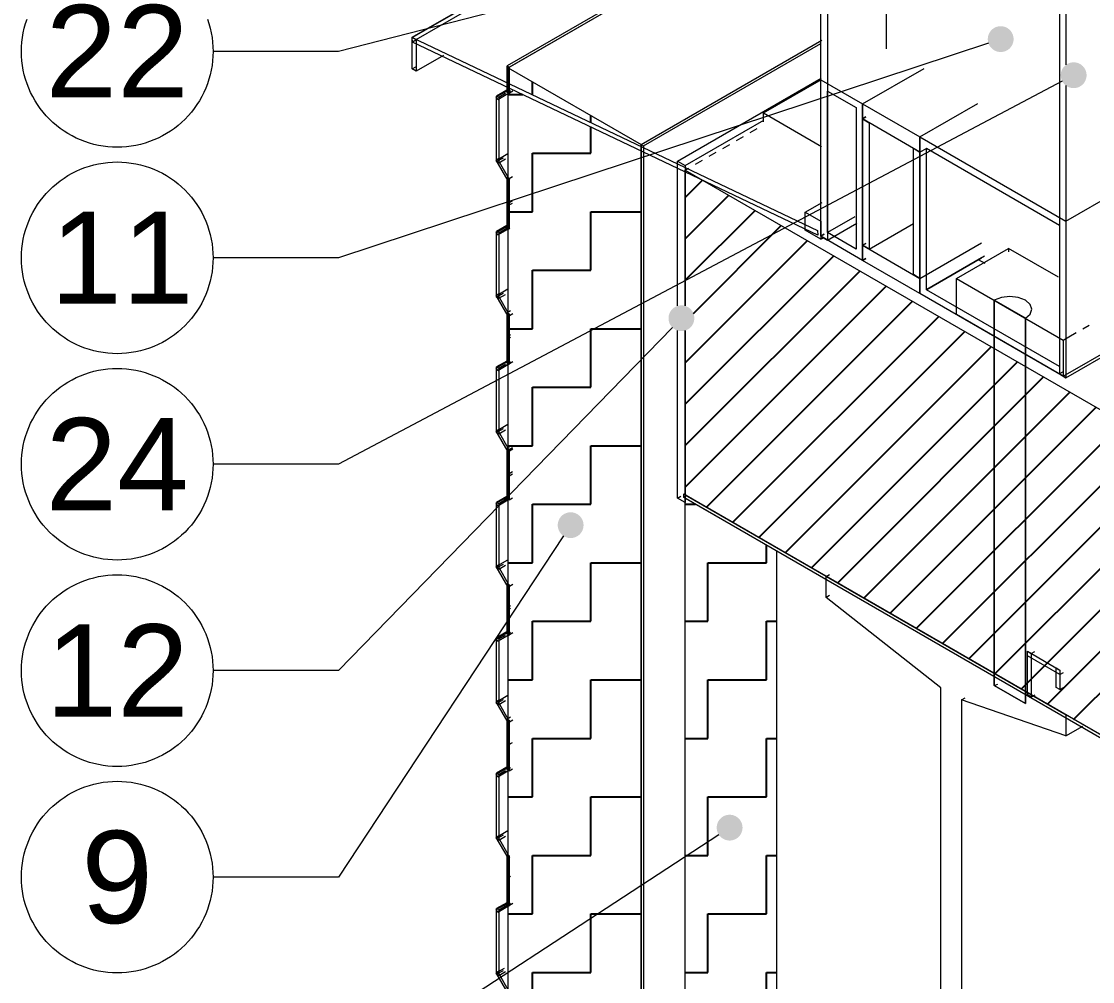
# Model space of a CAD drawing. Header units: millimetres. Extents: x 0 to 5940, y 0 to 8400.
# Drawn here: x 1152 to 1733, y 4027 to 4548 of the extents above; entities that cross this region are included whole.
import ezdxf

# ---------------------------------------------------------------- set-up
doc = ezdxf.new("R2010")
doc.units = ezdxf.units.MM
doc.header["$LTSCALE"] = 20
for name, color, linetype in [('2-DETALLES-ARISTAS', 7, 'Continuous'), ('2-DETALLES-RAYADOS', 8, 'Continuous'), ('3-TEXTOS', 7, 'Continuous')]:
    doc.layers.add(name, color=color, linetype=linetype)
doc.styles.add('ARIAL', font='arial.ttf')

msp = doc.modelspace()

# ---------------------------------------------------------------- hatches: boundary and pattern name
at = {"layer": '2-DETALLES-RAYADOS'}
h = msp.add_hatch(dxfattribs=at)
h.set_pattern_fill('ZIGZAG', scale=5)
h.paths.add_polyline_path([(1487.72, 4481.48), (1487.72, 4481.48), (1487.72, 4481.48), (1487.72, 4481.48), (1416.16, 4522.8), (1416.16, 4514.54), (1487.72, 4480.47), (1487.72, 4481.48)])
h = msp.add_hatch(dxfattribs=at)
h.set_pattern_fill('ZIGZAG', scale=5)
h.paths.add_polyline_path([(1415.83, 4435.79), (1415.59, 4435.65), (1415.59, 4390.14), (1415.83, 4389.74), (1416.16, 4389.55), (1416.16, 4389.16), (1416.39, 4388.76), (1416.39, 4388.76), (1416.16, 4388.62), (1416.16, 4376.48), (1416.16, 4375.18), (1416.16, 4375.18), (1416.16, 4375.18), (1416.16, 4363.03), (1416.39, 4362.63), (1416.16, 4362.49), (1416.16, 4362.11), (1416.16, 4362.11), (1416.16, 4362.11), (1416.16, 4362.11), (1415.83, 4362.3), (1415.59, 4362.17), (1415.59, 4316.66), (1415.83, 4316.25), (1416.16, 4316.06), (1416.16, 4315.68), (1416.39, 4315.27), (1416.16, 4315.14), (1416.16, 4303), (1416.16, 4301.69), (1416.16, 4301.69), (1416.16, 4301.69), (1416.16, 4288.63), (1416.16, 4288.63), (1416.16, 4288.63), (1416.16, 4288.63), (1415.59, 4288.95), (1415.59, 3977.7), (1415.59, 3977.7), (1415.59, 3977.7), (1415.59, 3977.7), (1487.72, 3936.06), (1487.72, 4478.01), (1416.16, 4512.08), (1416.16, 4510), (1416.39, 4509.6), (1416.16, 4509.46), (1416.16, 4509.08), (1416.16, 4509.08), (1416.16, 4509.08), (1416.16, 4509.08), (1415.83, 4509.27), (1415.59, 4509.14), (1415.59, 4463.63), (1415.83, 4463.22), (1416.16, 4463.03), (1416.16, 4462.65), (1416.39, 4462.24), (1416.39, 4462.24), (1416.16, 4462.11), (1416.16, 4449.97), (1416.16, 4448.66), (1416.16, 4448.66), (1416.16, 4448.66), (1416.16, 4436.52), (1416.39, 4436.11), (1416.16, 4435.98), (1416.16, 4435.6), (1416.16, 4435.6), (1416.16, 4435.6), (1416.16, 4435.6)])
h.paths.add_polyline_path([(1456.5, 4274.25), (1456.4, 4273.57), (1456.23, 4272.91), (1456, 4272.26), (1455.71, 4271.64), (1455.35, 4271.05), (1454.95, 4270.5), (1454.48, 4269.99), (1453.97, 4269.52), (1453.42, 4269.12), (1452.84, 4268.77), (1452.21, 4268.47), (1451.56, 4268.24), (1450.9, 4268.07), (1450.22, 4267.97), (1449.53, 4267.94), (1448.84, 4267.97), (1448.17, 4268.07), (1447.5, 4268.24), (1446.85, 4268.47), (1446.23, 4268.77), (1445.64, 4269.12), (1445.09, 4269.52), (1444.58, 4269.99), (1444.12, 4270.5), (1443.71, 4271.05), (1443.36, 4271.64), (1443.07, 4272.26), (1442.83, 4272.91), (1442.67, 4273.57), (1442.57, 4274.25), (1442.53, 4274.94), (1442.57, 4275.63), (1442.67, 4276.3), (1442.83, 4276.97), (1443.07, 4277.62), (1443.36, 4278.24), (1443.71, 4278.83), (1444.12, 4279.38), (1444.58, 4279.89), (1445.09, 4280.35), (1445.64, 4280.76), (1446.23, 4281.11), (1446.85, 4281.41), (1447.5, 4281.64), (1448.17, 4281.8), (1448.84, 4281.9), (1449.53, 4281.94), (1450.22, 4281.9), (1450.9, 4281.8), (1451.56, 4281.64), (1452.21, 4281.41), (1452.84, 4281.11), (1453.42, 4280.76), (1453.97, 4280.35), (1454.48, 4279.89), (1454.95, 4279.38), (1455.35, 4278.83), (1455.71, 4278.24), (1456, 4277.62), (1456.23, 4276.97), (1456.4, 4276.3), (1456.5, 4275.63), (1456.53, 4274.94)])
h = msp.add_hatch(dxfattribs=at)
h.set_pattern_fill('ANSI31', scale=5)
h.paths.add_polyline_path([(2079.13, 4055.65), (2079.33, 4055.16), (2079.71, 4054.95), (2079.71, 4054.95), (2079.71, 4054.25), (2128.83, 3935.14), (2241.49, 3870.09), (2241.49, 3870.09), (2241.49, 4046.29), (2241.49, 4046.29), (1511.76, 4467.6), (1511.76, 4393.87), (1512.32, 4393.67), (1512.94, 4393.38), (1513.53, 4393.03), (1514.08, 4392.62), (1514.59, 4392.16), (1515.05, 4391.64), (1515.46, 4391.1), (1515.81, 4390.51), (1516.1, 4389.88), (1516.34, 4389.23), (1516.5, 4388.57), (1516.6, 4387.9), (1516.64, 4387.21), (1516.6, 4386.52), (1516.5, 4385.84), (1516.34, 4385.18), (1516.1, 4384.53), (1515.81, 4383.9), (1515.46, 4383.32), (1515.05, 4382.77), (1514.59, 4382.26), (1514.08, 4381.79), (1513.53, 4381.38), (1512.94, 4381.03), (1512.32, 4380.74), (1511.76, 4380.54), (1511.76, 4291.24), (1511.46, 4291.34), (1511.7, 4291.26), (1511.76, 4291.24), (1842.69, 4100.18), (1891.33, 4161.97), (1891.33, 4163.7), (2078.62, 4055.58)])
h.paths.add_polyline_path([(2036.1, 4144.9), (2036.1, 4144.9), (2037.14, 4141.41), (2036.1, 4139.12), (2033.6, 4139.37), (2033.6, 4139.37), (2033.6, 4139.37), (2031.1, 4142.01), (2031.1, 4142.01), (2030.07, 4145.49), (2031.1, 4147.78), (2033.6, 4147.54), (2033.6, 4147.54), (2033.6, 4147.54)])
h.paths.add_polyline_path([(2191.89, 4012.97), (2191.79, 4012.3), (2191.62, 4011.63), (2191.39, 4010.98), (2191.09, 4010.36), (2190.74, 4009.77), (2190.33, 4009.22), (2189.87, 4008.71), (2189.36, 4008.25), (2188.81, 4007.84), (2188.22, 4007.49), (2187.6, 4007.19), (2186.95, 4006.96), (2186.29, 4006.79), (2185.61, 4006.69), (2184.92, 4006.66), (2184.23, 4006.69), (2183.55, 4006.79), (2182.89, 4006.96), (2182.24, 4007.19), (2181.62, 4007.49), (2181.03, 4007.84), (2180.48, 4008.25), (2179.97, 4008.71), (2179.51, 4009.22), (2179.1, 4009.77), (2178.75, 4010.36), (2178.45, 4010.98), (2178.22, 4011.63), (2178.05, 4012.3), (2177.95, 4012.97), (2177.92, 4013.66), (2177.95, 4014.35), (2178.05, 4015.03), (2178.22, 4015.69), (2178.45, 4016.34), (2178.75, 4016.96), (2179.1, 4017.55), (2179.51, 4018.1), (2179.97, 4018.61), (2180.48, 4019.07), (2181.03, 4019.48), (2181.62, 4019.83), (2182.24, 4020.13), (2182.89, 4020.36), (2183.55, 4020.53), (2184.23, 4020.63), (2184.92, 4020.66), (2185.61, 4020.63), (2186.29, 4020.53), (2186.95, 4020.36), (2187.6, 4020.13), (2188.22, 4019.83), (2188.81, 4019.48), (2189.36, 4019.08), (2189.87, 4018.61), (2190.33, 4018.1), (2190.74, 4017.55), (2191.09, 4016.96), (2191.39, 4016.34), (2191.62, 4015.69), (2191.79, 4015.03), (2191.89, 4014.35), (2191.92, 4013.66)])
h = msp.add_hatch(dxfattribs=at)
h.set_pattern_fill('ZIGZAG', scale=5)
h.paths.add_polyline_path([(1511.76, 4289.44), (1511.76, 4287.16), (1511.76, 3923.82), (1561.26, 3895.24), (1561.26, 4260.87)])
h.paths.add_polyline_path([(1542.77, 4110.13), (1542.67, 4109.46), (1542.5, 4108.79), (1542.27, 4108.14), (1541.97, 4107.52), (1541.62, 4106.93), (1541.21, 4106.39), (1540.75, 4105.87), (1540.24, 4105.41), (1539.69, 4105), (1539.1, 4104.65), (1538.48, 4104.36), (1537.83, 4104.12), (1537.17, 4103.96), (1536.49, 4103.86), (1535.8, 4103.82), (1535.11, 4103.86), (1534.43, 4103.96), (1533.77, 4104.12), (1533.12, 4104.36), (1532.5, 4104.65), (1531.91, 4105), (1531.36, 4105.41), (1530.85, 4105.87), (1530.39, 4106.39), (1529.98, 4106.93), (1529.63, 4107.52), (1529.33, 4108.14), (1529.1, 4108.79), (1528.93, 4109.46), (1528.83, 4110.13), (1528.8, 4110.82), (1528.83, 4111.51), (1528.93, 4112.19), (1529.1, 4112.85), (1529.33, 4113.5), (1529.63, 4114.13), (1529.98, 4114.71), (1530.39, 4115.26), (1530.85, 4115.77), (1531.36, 4116.24), (1531.91, 4116.64), (1532.5, 4117), (1533.12, 4117.29), (1533.77, 4117.52), (1534.43, 4117.69), (1535.11, 4117.79), (1535.8, 4117.82), (1536.49, 4117.79), (1537.17, 4117.69), (1537.83, 4117.52), (1538.48, 4117.29), (1539.1, 4117), (1539.69, 4116.65), (1540.24, 4116.24), (1540.75, 4115.77), (1541.21, 4115.26), (1541.62, 4114.71), (1541.97, 4114.13), (1542.27, 4113.5), (1542.5, 4112.85), (1542.67, 4112.19), (1542.77, 4111.51), (1542.8, 4110.82)])
at = {"layer": '3-TEXTOS'}
h = msp.add_hatch(color=7, dxfattribs=at)
h.dxf.hatch_style = 1
h.paths.add_polyline_path([(1689.88, 4538.66), (1689.84, 4537.98), (1689.74, 4537.3), (1689.58, 4536.64), (1689.34, 4535.99), (1689.05, 4535.36), (1688.7, 4534.78), (1688.29, 4534.23), (1687.83, 4533.71), (1687.32, 4533.25), (1686.77, 4532.84), (1686.18, 4532.49), (1685.56, 4532.2), (1684.91, 4531.96), (1684.24, 4531.8), (1683.57, 4531.7), (1682.88, 4531.66), (1682.19, 4531.7), (1681.51, 4531.8), (1680.85, 4531.96), (1680.2, 4532.2), (1679.57, 4532.49), (1678.99, 4532.84), (1678.44, 4533.25), (1677.93, 4533.71), (1677.46, 4534.23), (1677.06, 4534.78), (1676.7, 4535.36), (1676.41, 4535.99), (1676.18, 4536.64), (1676.01, 4537.3), (1675.91, 4537.98), (1675.88, 4538.66), (1675.91, 4539.35), (1676.01, 4540.03), (1676.18, 4540.69), (1676.41, 4541.34), (1676.7, 4541.97), (1677.06, 4542.55), (1677.46, 4543.1), (1677.93, 4543.61), (1678.44, 4544.08), (1678.99, 4544.49), (1679.57, 4544.84), (1680.2, 4545.13), (1680.85, 4545.37), (1681.51, 4545.53), (1682.19, 4545.63), (1682.88, 4545.66), (1683.57, 4545.63), (1684.24, 4545.53), (1684.91, 4545.37), (1685.56, 4545.13), (1686.18, 4544.84), (1686.77, 4544.49), (1687.32, 4544.08), (1687.83, 4543.61), (1688.29, 4543.1), (1688.7, 4542.55), (1689.05, 4541.97), (1689.34, 4541.34), (1689.58, 4540.69), (1689.74, 4540.03), (1689.84, 4539.35)])
h = msp.add_hatch(color=7, dxfattribs=at)
h.dxf.hatch_style = 1
h.paths.add_polyline_path([(1729.47, 4519.07), (1729.44, 4518.38), (1729.34, 4517.7), (1729.17, 4517.04), (1728.94, 4516.39), (1728.65, 4515.77), (1728.3, 4515.18), (1727.89, 4514.63), (1727.42, 4514.12), (1726.91, 4513.66), (1726.36, 4513.25), (1725.78, 4512.9), (1725.15, 4512.6), (1724.5, 4512.37), (1723.84, 4512.2), (1723.16, 4512.1), (1722.47, 4512.07), (1721.79, 4512.1), (1721.11, 4512.2), (1720.45, 4512.37), (1719.8, 4512.6), (1719.17, 4512.9), (1718.58, 4513.25), (1718.04, 4513.66), (1717.53, 4514.12), (1717.06, 4514.63), (1716.65, 4515.18), (1716.3, 4515.77), (1716.01, 4516.39), (1715.77, 4517.04), (1715.61, 4517.7), (1715.51, 4518.38), (1715.47, 4519.07), (1715.51, 4519.76), (1715.61, 4520.44), (1715.77, 4521.1), (1716.01, 4521.75), (1716.3, 4522.37), (1716.65, 4522.96), (1717.06, 4523.51), (1717.53, 4524.02), (1718.04, 4524.48), (1718.58, 4524.89), (1719.17, 4525.24), (1719.8, 4525.54), (1720.45, 4525.77), (1721.11, 4525.94), (1721.79, 4526.04), (1722.47, 4526.07), (1723.16, 4526.04), (1723.84, 4525.94), (1724.5, 4525.77), (1725.15, 4525.54), (1725.78, 4525.24), (1726.36, 4524.89), (1726.91, 4524.48), (1727.42, 4524.02), (1727.89, 4523.51), (1728.3, 4522.96), (1728.65, 4522.37), (1728.94, 4521.75), (1729.17, 4521.1), (1729.34, 4520.44), (1729.44, 4519.76)])
h = msp.add_hatch(color=7, dxfattribs=at)
h.dxf.hatch_style = 1
h.paths.add_polyline_path([(1516.64, 4387.21), (1516.6, 4386.52), (1516.5, 4385.84), (1516.34, 4385.18), (1516.1, 4384.53), (1515.81, 4383.9), (1515.46, 4383.32), (1515.05, 4382.77), (1514.59, 4382.26), (1514.08, 4381.79), (1513.53, 4381.38), (1512.94, 4381.03), (1512.32, 4380.74), (1511.67, 4380.51), (1511, 4380.34), (1510.33, 4380.24), (1509.64, 4380.21), (1508.95, 4380.24), (1508.27, 4380.34), (1507.61, 4380.51), (1506.96, 4380.74), (1506.33, 4381.03), (1505.75, 4381.38), (1505.2, 4381.79), (1504.69, 4382.26), (1504.22, 4382.77), (1503.82, 4383.32), (1503.46, 4383.9), (1503.17, 4384.53), (1502.94, 4385.18), (1502.77, 4385.84), (1502.67, 4386.52), (1502.64, 4387.21), (1502.67, 4387.9), (1502.77, 4388.57), (1502.94, 4389.24), (1503.17, 4389.89), (1503.46, 4390.51), (1503.82, 4391.1), (1504.22, 4391.64), (1504.69, 4392.16), (1505.2, 4392.62), (1505.75, 4393.03), (1506.33, 4393.38), (1506.96, 4393.67), (1507.61, 4393.91), (1508.27, 4394.07), (1508.95, 4394.17), (1509.64, 4394.21), (1510.33, 4394.17), (1511, 4394.07), (1511.67, 4393.91), (1512.32, 4393.67), (1512.94, 4393.38), (1513.53, 4393.03), (1514.08, 4392.62), (1514.59, 4392.16), (1515.05, 4391.64), (1515.46, 4391.1), (1515.81, 4390.51), (1516.1, 4389.88), (1516.34, 4389.23), (1516.5, 4388.57), (1516.6, 4387.9)])
h = msp.add_hatch(color=7, dxfattribs=at)
h.dxf.hatch_style = 1
h.paths.add_polyline_path([(1456.53, 4274.94), (1456.5, 4274.25), (1456.4, 4273.57), (1456.23, 4272.91), (1456, 4272.26), (1455.71, 4271.64), (1455.35, 4271.05), (1454.95, 4270.5), (1454.48, 4269.99), (1453.97, 4269.52), (1453.42, 4269.12), (1452.84, 4268.77), (1452.21, 4268.47), (1451.56, 4268.24), (1450.9, 4268.07), (1450.22, 4267.97), (1449.53, 4267.94), (1448.84, 4267.97), (1448.17, 4268.07), (1447.5, 4268.24), (1446.85, 4268.47), (1446.23, 4268.77), (1445.64, 4269.12), (1445.09, 4269.52), (1444.58, 4269.99), (1444.12, 4270.5), (1443.71, 4271.05), (1443.36, 4271.64), (1443.07, 4272.26), (1442.83, 4272.91), (1442.67, 4273.57), (1442.57, 4274.25), (1442.53, 4274.94), (1442.57, 4275.63), (1442.67, 4276.3), (1442.83, 4276.97), (1443.07, 4277.62), (1443.36, 4278.24), (1443.71, 4278.83), (1444.12, 4279.38), (1444.58, 4279.89), (1445.09, 4280.35), (1445.64, 4280.76), (1446.23, 4281.11), (1446.85, 4281.41), (1447.5, 4281.64), (1448.17, 4281.8), (1448.84, 4281.9), (1449.53, 4281.94), (1450.22, 4281.9), (1450.9, 4281.8), (1451.56, 4281.64), (1452.21, 4281.41), (1452.84, 4281.11), (1453.42, 4280.76), (1453.97, 4280.35), (1454.48, 4279.89), (1454.95, 4279.38), (1455.35, 4278.83), (1455.71, 4278.24), (1456, 4277.62), (1456.23, 4276.97), (1456.4, 4276.3), (1456.5, 4275.63)])
h = msp.add_hatch(color=7, dxfattribs=at)
h.dxf.hatch_style = 1
h.paths.add_polyline_path([(1542.8, 4110.82), (1542.77, 4110.13), (1542.67, 4109.46), (1542.5, 4108.79), (1542.27, 4108.14), (1541.97, 4107.52), (1541.62, 4106.93), (1541.21, 4106.39), (1540.75, 4105.87), (1540.24, 4105.41), (1539.69, 4105), (1539.1, 4104.65), (1538.48, 4104.36), (1537.83, 4104.12), (1537.17, 4103.96), (1536.49, 4103.86), (1535.8, 4103.82), (1535.11, 4103.86), (1534.43, 4103.96), (1533.77, 4104.12), (1533.12, 4104.36), (1532.5, 4104.65), (1531.91, 4105), (1531.36, 4105.41), (1530.85, 4105.87), (1530.39, 4106.39), (1529.98, 4106.93), (1529.63, 4107.52), (1529.33, 4108.14), (1529.1, 4108.79), (1528.93, 4109.46), (1528.83, 4110.13), (1528.8, 4110.82), (1528.83, 4111.51), (1528.93, 4112.19), (1529.1, 4112.85), (1529.33, 4113.5), (1529.63, 4114.13), (1529.98, 4114.71), (1530.39, 4115.26), (1530.85, 4115.77), (1531.36, 4116.24), (1531.91, 4116.64), (1532.5, 4117), (1533.12, 4117.29), (1533.77, 4117.52), (1534.43, 4117.69), (1535.11, 4117.79), (1535.8, 4117.82), (1536.49, 4117.79), (1537.17, 4117.69), (1537.83, 4117.52), (1538.48, 4117.29), (1539.1, 4117), (1539.69, 4116.65), (1540.24, 4116.24), (1540.75, 4115.77), (1541.21, 4115.26), (1541.62, 4114.71), (1541.97, 4114.13), (1542.27, 4113.5), (1542.5, 4112.85), (1542.67, 4112.19), (1542.77, 4111.51)])

# ---------------------------------------------------------------- linework, layer by layer
at = {"layer": '2-DETALLES-ARISTAS', "color": 7, "lineweight": 18}
for p, q in [((1620.65, 4719.08), (1620.65, 4533.39)), ((1585.3, 4431.68), (1585.3, 4702.75)), ((1588.83, 4700.71), (1588.83, 4429.64)), ((1363.53, 4539.6), (1585.55, 4667.78)), ((1363.62, 4539.66), (1585.64, 4667.84)), ((1365.74, 4538.43), (1585.91, 4665.55)), ((1587.09, 4623.44), (1415.03, 4524.1)), ((1415.59, 4523.12), (1585.81, 4621.4)), ((1416.16, 4523.45), (1586.37, 4621.72)), ((1714.7, 4625.98), (1714.7, 4356.97)), ((1718.23, 4626), (1718.23, 4524.63)), ((1363.53, 4539.6), (1583.43, 4434.9)), ((1363.72, 4537.05), (1363.53, 4539.6)), ((1363.62, 4539.66), (1365.74, 4538.43)), ((1363.62, 4522.51), (1363.62, 4539.66)), ((1365.57, 4538.12), (1363.72, 4537.05)), ((1583.62, 4432.35), (1363.72, 4537.05)), ((1365.74, 4538.43), (1365.74, 4521.29)), ((1487.72, 4481.48), (1585.77, 4538.1)), ((1487.72, 4481.48), (1585.77, 4538.1)), ((1489.13, 4480.67), (1585.34, 4536.21)), ((1380.54, 4529.83), (1365.74, 4521.29)), ((1363.62, 4522.51), (1365.47, 4523.58)), ((1365.74, 4521.29), (1363.62, 4522.51)), ((1415.03, 4509.73), (1415.03, 4524.1)), ((1415.03, 4524.1), (1416.16, 4523.45)), ((1415.59, 4523.12), (1487.72, 4481.48)), ((1415.59, 3977.7), (1415.59, 4523.12)), ((1416.16, 4523.45), (1416.16, 4509.08)), ((1607.93, 4503.53), (1641.29, 4522.79)), ((1607.93, 4503.53), (1641.29, 4522.79)), ((1507.52, 4472.5), (1585.38, 4517.45)), ((1554.19, 4498.63), (1585.72, 4516.83)), ((1585.3, 4516.59), (1607.93, 4503.53)), ((1585.3, 4431.68), (1585.3, 4516.59)), ((1409.14, 4507.26), (1415.59, 4510.98)), ((1409.14, 4507.26), (1414.69, 4510.46)), ((1414.92, 4510.98), (1409.37, 4507.77)), ((1415.03, 4509.73), (1416.88, 4510.8)), ((1415.59, 4510.98), (1416.39, 4509.6)), ((1416.39, 4509.6), (1418.24, 4510.67)), ((1588.83, 4433.72), (1588.83, 4510.47)), ((1588.83, 4510.47), (1604.39, 4501.49)), ((1718.23, 4513.51), (1718.23, 4354.93)), ((1409.94, 4505.87), (1409.14, 4507.26)), ((1409.37, 4472.17), (1409.37, 4507.77)), ((1409.37, 4507.77), (1410.5, 4507.12)), ((1416.39, 4509.6), (1409.94, 4505.87)), ((1409.94, 4505.87), (1415.49, 4509.08)), ((1410.5, 4507.12), (1414.2, 4509.26)), ((1410.5, 4507.12), (1410.5, 4471.52)), ((1416.16, 4509.08), (1415.03, 4509.73)), ((1554.19, 4498.63), (1585.67, 4480.45)), ((1554.19, 4493.73), (1554.19, 4498.63)), ((1604.39, 4501.49), (1604.39, 4424.74)), ((1607.93, 4503.53), (1607.93, 4418.61)), ((1607.93, 4503.53), (1639.04, 4485.57)), ((1607.93, 4495.36), (1607.93, 4503.53)), ((1639.04, 4485.57), (1670.55, 4503.76)), ((1639.04, 4485.57), (1670.55, 4503.76)), ((1511.76, 4470.05), (1554.4, 4494.67)), ((1609.78, 4496.43), (1607.93, 4495.36)), ((1607.93, 4495.36), (1609.78, 4496.43)), ((1639.04, 4477.4), (1607.93, 4495.36)), ((1607.93, 4495.36), (1611.46, 4493.32)), ((1607.93, 4426.78), (1607.93, 4495.36)), ((1611.46, 4493.32), (1611.46, 4424.74)), ((1546.98, 4487.94), (1550.69, 4490.08)), ((1718.23, 4439.84), (1807.22, 4491.22)), ((1487.72, 4481.48), (1487.72, 3936.06)), ((1487.72, 4481.48), (1489.13, 4480.67)), ((1487.72, 3936.06), (1487.72, 4481.48)), ((1532.15, 4479.38), (1535.86, 4481.52)), ((1539.57, 4483.66), (1543.27, 4485.8)), ((1639.04, 4485.57), (1718.23, 4439.84)), ((1639.04, 4400.65), (1639.04, 4485.57)), ((1639.04, 4485.57), (1639.04, 4477.4)), ((1409.94, 4473.43), (1415.49, 4476.63)), ((1489.13, 4480.67), (1489.13, 3935.25)), ((1524.74, 4475.09), (1528.44, 4477.24)), ((1635.5, 4479.44), (1639.04, 4477.4)), ((1635.5, 4410.86), (1635.5, 4479.44)), ((1639.04, 4477.4), (1642.75, 4479.54)), ((1639.04, 4477.4), (1642.75, 4479.54)), ((1639.04, 4477.4), (1639.04, 4408.81)), ((1642.57, 4402.69), (1642.57, 4479.44)), ((1642.57, 4479.44), (1714.7, 4437.8)), ((1410.99, 4474.03), (1409.14, 4472.96)), ((1409.14, 4472.96), (1409.94, 4473.43)), ((1415.59, 4461.78), (1409.14, 4472.96)), ((1409.37, 4472.17), (1413.07, 4474.31)), ((1410.5, 4471.52), (1409.37, 4472.17)), ((1409.94, 4473.43), (1416.39, 4462.24)), ((1410.5, 4471.52), (1414.2, 4473.66)), ((1507.52, 4472.5), (1511.76, 4470.05)), ((1507.52, 4393.87), (1507.52, 4472.5)), ((1511.76, 4470.05), (1511.76, 4393.87)), ((1517.32, 4470.81), (1521.03, 4472.95)), ((1415.03, 4449.31), (1415.03, 4463.68)), ((1415.03, 4463.68), (1416.16, 4463.03)), ((1416.16, 4463.03), (1418.01, 4464.1)), ((1511.76, 4467.6), (1513.61, 4468.67)), ((1511.76, 4467.6), (2241.49, 4046.29)), ((1511.76, 4393.87), (1511.76, 4467.6)), ((1416.39, 4462.24), (1415.59, 4461.78)), ((1416.16, 4463.03), (1416.16, 4448.66)), ((1415.03, 4436.25), (1415.03, 4450.62)), ((1415.03, 4450.62), (1416.16, 4449.97)), ((1416.16, 4448.66), (1415.03, 4449.31)), ((1416.16, 4449.97), (1418.01, 4451.03)), ((1416.16, 4449.97), (1416.16, 4435.6)), ((1416.16, 4448.66), (1418.01, 4449.73)), ((1576.81, 4444.74), (1586.08, 4450.09)), ((1576.81, 4444.74), (1585.3, 4439.84)), ((1576.81, 4434.94), (1576.81, 4444.74)), ((1603.66, 4442.28), (1588.83, 4433.72)), ((1409.14, 4433.77), (1415.59, 4437.5)), ((1409.14, 4433.77), (1414.69, 4436.98)), ((1414.92, 4437.49), (1409.37, 4434.29)), ((1416.39, 4436.11), (1409.94, 4432.39)), ((1409.94, 4432.39), (1415.49, 4435.59)), ((1410.5, 4433.64), (1416.05, 4436.84)), ((1416.16, 4435.6), (1415.03, 4436.25)), ((1415.59, 4437.5), (1416.39, 4436.11)), ((1585.3, 4430.04), (1576.81, 4434.94)), ((1583.43, 4434.9), (1583.62, 4432.35)), ((1585.3, 4439.84), (1585.3, 4430.04)), ((1588.83, 4429.64), (1604.74, 4438.82)), ((1611.46, 4424.74), (1635.56, 4438.65)), ((1714.7, 4437.8), (1714.7, 4361.05)), ((1718.23, 4439.84), (1718.23, 4354.93)), ((1409.94, 4432.39), (1409.14, 4433.77)), ((1409.37, 4398.69), (1409.37, 4434.29)), ((1409.37, 4434.29), (1410.5, 4433.64)), ((1410.5, 4433.64), (1410.5, 4398.04)), ((1587.15, 4432.75), (1585.3, 4431.68)), ((1587.07, 4432.7), (1585.3, 4431.68)), ((1607.93, 4418.61), (1585.3, 4431.68)), ((1585.3, 4431.68), (1588.83, 4429.64)), ((1585.3, 4430.04), (1587.15, 4431.11)), ((1604.39, 4424.74), (1588.83, 4433.72)), ((1607.93, 4426.78), (1609.78, 4427.85)), ((1609.78, 4427.85), (1607.93, 4426.78)), ((1607.93, 4426.78), (1639.04, 4408.81)), ((1607.93, 4418.61), (1607.93, 4426.78)), ((1611.46, 4424.74), (1607.93, 4426.78)), ((1639.04, 4408.81), (1672.41, 4428.08)), ((1639.04, 4408.81), (1672.41, 4428.08)), ((1658.84, 4408.81), (1687.12, 4425.14)), ((1714.3, 4409.45), (1687.12, 4425.14)), ((1687.12, 4425.14), (1687.12, 4423.19)), ((1607.93, 4418.61), (1609.78, 4419.68)), ((1609.78, 4419.68), (1607.93, 4418.61)), ((1639.04, 4400.65), (1607.93, 4418.61)), ((1674.09, 4420.89), (1642.57, 4402.69)), ((1672.41, 4419.92), (1642.75, 4402.79)), ((1642.75, 4402.79), (1672.41, 4419.92)), ((1670.63, 4419.15), (1674.33, 4417.02)), ((1639.04, 4408.81), (1635.5, 4410.86)), ((1639.04, 4408.81), (1639.04, 4400.65)), ((1658.84, 4408.81), (1716.82, 4375.34)), ((1658.84, 4389.22), (1658.84, 4408.81)), ((1410.99, 4400.55), (1409.14, 4399.48)), ((1409.14, 4399.48), (1409.94, 4399.94)), ((1409.37, 4398.69), (1413.07, 4400.83)), ((1409.94, 4399.94), (1415.49, 4403.15)), ((1409.94, 4399.94), (1416.39, 4388.76)), ((1410.5, 4398.04), (1414.2, 4400.17)), ((1718.23, 4354.93), (1639.04, 4400.65)), ((1714.7, 4361.05), (1642.57, 4402.69)), ((1415.59, 4388.3), (1409.14, 4399.48)), ((1410.5, 4398.04), (1409.37, 4398.69)), ((1683.24, 4398.48), (1679.34, 4396.98)), ((1679.34, 4396.98), (1679.34, 4187.95)), ((1696.31, 4387.18), (1679.34, 4396.98)), ((1679.34, 4187.95), (1679.34, 4396.98)), ((1679.34, 4396.98), (1687.83, 4392.08)), ((1687.83, 4399), (1683.24, 4398.48)), ((1692.42, 4398.48), (1687.83, 4399)), ((1696.31, 4396.98), (1692.42, 4398.48)), ((1698.92, 4394.73), (1696.31, 4396.98)), ((1699.83, 4392.08), (1698.92, 4394.73)), ((1416.88, 4391.27), (1415.03, 4390.2)), ((1415.03, 4375.83), (1415.03, 4390.2)), ((1415.03, 4390.2), (1416.16, 4389.55)), ((1416.39, 4388.76), (1415.59, 4388.3)), ((1416.16, 4389.55), (1416.16, 4375.18)), ((1416.39, 4388.76), (1418.24, 4389.83)), ((1716.82, 4355.74), (1658.84, 4389.22)), ((1687.83, 4392.08), (1696.31, 4387.18)), ((1696.31, 4387.18), (1698.92, 4389.43)), ((1698.92, 4389.43), (1699.83, 4392.08)), ((1696.31, 4178.15), (1696.31, 4387.18)), ((1696.31, 4387.18), (1696.31, 4178.15)), ((1727.43, 4381.46), (1730.96, 4383.5)), ((1416.88, 4378.2), (1415.03, 4377.13)), ((1415.03, 4362.76), (1415.03, 4377.13)), ((1415.03, 4377.13), (1416.16, 4376.48)), ((1415.03, 4375.83), (1416.88, 4376.9)), ((1416.16, 4376.48), (1416.16, 4362.11)), ((1507.52, 4289.61), (1507.52, 4380.54)), ((1511.76, 4291.24), (1511.76, 4380.54)), ((1511.76, 4380.54), (1511.76, 4287.16)), ((1716.82, 4375.34), (1723.89, 4379.42)), ((1416.16, 4375.18), (1415.03, 4375.83)), ((1716.82, 4375.34), (1716.82, 4355.74)), ((1716.82, 4355.74), (1745.1, 4372.07)), ((1718.23, 4354.93), (1755.31, 4376.33)), ((1718.23, 4354.93), (1753.59, 4375.34)), ((1409.14, 4360.29), (1415.59, 4364.01)), ((1409.14, 4360.29), (1414.69, 4363.49)), ((1409.94, 4358.9), (1409.14, 4360.29)), ((1414.92, 4364.01), (1409.37, 4360.8)), ((1409.37, 4325.21), (1409.37, 4360.8)), ((1409.37, 4360.8), (1410.5, 4360.15)), ((1416.39, 4362.63), (1409.94, 4358.9)), ((1409.94, 4358.9), (1415.49, 4362.11)), ((1410.5, 4360.15), (1414.2, 4362.29)), ((1410.5, 4360.15), (1410.5, 4324.55)), ((1415.03, 4362.76), (1416.88, 4363.83)), ((1416.16, 4362.11), (1415.03, 4362.76)), ((1415.59, 4364.01), (1416.39, 4362.63)), ((1416.39, 4362.63), (1418.24, 4363.7)), ((1716.47, 4357.99), (1714.7, 4356.97)), ((1714.7, 4356.97), (1718.23, 4354.93)), ((1410.99, 4327.06), (1409.14, 4325.99)), ((1409.14, 4325.99), (1409.94, 4326.46)), ((1415.59, 4314.81), (1409.14, 4325.99)), ((1409.37, 4325.21), (1413.07, 4327.34)), ((1410.5, 4324.55), (1409.37, 4325.21)), ((1409.94, 4326.46), (1415.49, 4329.66)), ((1409.94, 4326.46), (1416.39, 4315.27)), ((1410.5, 4324.55), (1414.2, 4326.69)), ((1416.88, 4317.78), (1415.03, 4316.71)), ((1415.03, 4302.34), (1415.03, 4316.71)), ((1415.03, 4316.71), (1416.16, 4316.06)), ((1416.39, 4315.27), (1415.59, 4314.81)), ((1416.16, 4316.06), (1418.01, 4317.13)), ((1416.16, 4316.06), (1416.16, 4301.69)), ((1416.39, 4315.27), (1418.24, 4316.34)), ((1415.03, 4289.28), (1415.03, 4303.65)), ((1415.03, 4303.65), (1416.16, 4303)), ((1416.16, 4301.69), (1415.03, 4302.34)), ((1416.16, 4303), (1418.01, 4304.07)), ((1416.16, 4303), (1416.16, 4288.63)), ((1416.16, 4301.69), (1418.01, 4302.76)), ((1409.14, 4286.8), (1415.59, 4290.53)), ((1409.14, 4286.8), (1414.69, 4290.01)), ((1414.92, 4290.52), (1409.37, 4287.32)), ((1410.5, 4286.67), (1416.05, 4289.87)), ((1416.16, 4288.63), (1415.03, 4289.28)), ((1415.59, 4290.53), (1416.39, 4289.14)), ((1416.16, 4288.63), (1418.01, 4289.69)), ((1507.52, 4289.61), (1509.37, 4290.68)), ((1511.76, 4287.16), (1507.52, 4289.61)), ((1510.91, 4291.89), (1843.53, 4099.85)), ((1510.91, 4289.93), (1510.91, 4291.89)), ((1512.76, 4291), (1510.91, 4289.93)), ((1843.53, 4097.89), (1510.91, 4289.93)), ((1842.69, 4100.18), (1511.76, 4291.24)), ((1511.76, 4289.61), (1561.26, 4261.03)), ((1511.76, 3923.82), (1511.76, 4289.61)), ((1409.94, 4285.42), (1409.14, 4286.8)), ((1409.37, 4251.72), (1409.37, 4287.32)), ((1409.37, 4287.32), (1410.5, 4286.67)), ((1416.39, 4289.14), (1409.94, 4285.42)), ((1409.94, 4285.42), (1415.49, 4288.62)), ((1410.5, 4286.67), (1410.5, 4251.07)), ((1561.26, 4261.03), (1561.26, 3895.24)), ((1409.94, 4252.97), (1415.49, 4256.18)), ((1410.99, 4253.58), (1409.14, 4252.51)), ((1409.14, 4252.51), (1409.94, 4252.97)), ((1415.59, 4241.33), (1409.14, 4252.51)), ((1409.37, 4251.72), (1413.07, 4253.86)), ((1410.5, 4251.07), (1409.37, 4251.72)), ((1409.94, 4252.97), (1416.39, 4241.79)), ((1410.5, 4251.07), (1414.2, 4253.2)), ((1415.03, 4228.86), (1415.03, 4243.23)), ((1415.03, 4243.23), (1416.16, 4242.58)), ((1416.39, 4241.79), (1418.24, 4242.86)), ((1588.13, 4247.15), (1589.98, 4248.22)), ((1588.13, 4247.15), (1718.23, 4172.03)), ((1588.13, 4235.72), (1588.13, 4247.15)), ((1416.39, 4241.79), (1415.59, 4241.33)), ((1416.16, 4242.58), (1416.16, 4228.21)), ((1416.88, 4231.23), (1415.03, 4230.17)), ((1589.98, 4236.79), (1588.13, 4235.72)), ((1650.35, 4186.73), (1588.13, 4235.72)), ((1415.03, 4215.8), (1415.03, 4230.17)), ((1415.03, 4230.17), (1416.16, 4229.51)), ((1415.03, 4228.86), (1416.88, 4229.93)), ((1416.16, 4228.21), (1415.03, 4228.86)), ((1416.16, 4229.51), (1416.16, 4215.14)), ((1409.14, 4213.32), (1415.59, 4217.05)), ((1409.14, 4213.32), (1414.69, 4216.52)), ((1414.92, 4217.04), (1409.37, 4213.84)), ((1409.37, 4178.24), (1409.37, 4213.84)), ((1409.37, 4213.84), (1410.5, 4213.18)), ((1416.39, 4215.66), (1409.94, 4211.93)), ((1409.94, 4211.93), (1415.49, 4215.14)), ((1410.5, 4213.18), (1414.2, 4215.32)), ((1415.03, 4215.8), (1416.88, 4216.86)), ((1416.16, 4215.14), (1415.03, 4215.8)), ((1415.59, 4217.05), (1416.39, 4215.66)), ((1416.39, 4215.66), (1418.24, 4216.73)), ((1409.94, 4211.93), (1409.14, 4213.32)), ((1410.5, 4213.18), (1410.5, 4177.58)), ((1697.37, 4206.53), (1699.5, 4205.3)), ((1697.37, 4182.85), (1697.37, 4206.53)), ((1697.37, 4206.53), (1715.05, 4196.32)), ((1697.37, 4204.08), (1697.37, 4206.53)), ((1715.05, 4193.87), (1697.37, 4204.08)), ((1699.5, 4205.3), (1701.35, 4206.37)), ((1699.5, 4205.3), (1699.5, 4181.62)), ((1712.93, 4186.93), (1712.93, 4197.55)), ((1712.93, 4197.55), (1715.05, 4196.32)), ((1715.05, 4196.32), (1715.05, 4193.87)), ((1715.05, 4196.32), (1715.05, 4185.71)), ((1715.05, 4193.87), (1716.91, 4194.94)), ((1650.35, 3996.55), (1650.35, 4186.73)), ((1679.34, 4187.95), (1681.29, 4188.7)), ((1679.34, 4187.95), (1696.31, 4178.15)), ((1687.83, 4183.05), (1679.34, 4187.95)), ((1715.05, 4185.71), (1712.93, 4186.93)), ((1715.05, 4185.71), (1716.91, 4186.78)), ((1410.99, 4180.09), (1409.14, 4179.02)), ((1409.14, 4179.02), (1409.94, 4179.49)), ((1415.59, 4167.84), (1409.14, 4179.02)), ((1409.37, 4178.24), (1413.07, 4180.37)), ((1409.94, 4179.49), (1415.49, 4182.69)), ((1409.94, 4179.49), (1416.39, 4168.3)), ((1410.5, 4177.58), (1414.2, 4179.72)), ((1661.67, 4180.2), (1663.52, 4181.27)), ((1661.67, 4180.2), (1661.67, 3996.54)), ((1718.23, 4160.6), (1661.67, 4180.2)), ((1696.31, 4178.15), (1687.83, 4183.05)), ((1699.5, 4181.62), (1697.37, 4182.85)), ((1701.35, 4182.69), (1699.5, 4181.62)), ((1410.5, 4177.58), (1409.37, 4178.24)), ((1416.88, 4170.81), (1415.03, 4169.74)), ((1415.03, 4155.37), (1415.03, 4169.74)), ((1415.03, 4169.74), (1416.16, 4169.09)), ((1416.39, 4168.3), (1415.59, 4167.84)), ((1416.16, 4169.09), (1416.16, 4154.72)), ((1416.39, 4168.3), (1418.24, 4169.37)), ((1718.23, 4172.03), (1718.23, 4160.6)), ((1718.23, 4160.6), (1727.5, 4165.95)), ((1415.03, 4142.31), (1415.03, 4156.68)), ((1415.03, 4156.68), (1416.16, 4156.03)), ((1415.03, 4155.37), (1416.88, 4156.44)), ((1416.16, 4156.03), (1418.01, 4157.1)), ((1416.16, 4156.03), (1416.16, 4141.66)), ((1416.16, 4154.72), (1415.03, 4155.37)), ((1409.14, 4139.83), (1415.59, 4143.56)), ((1409.14, 4139.83), (1414.69, 4143.04)), ((1409.94, 4138.45), (1409.14, 4139.83)), ((1414.92, 4143.56), (1409.37, 4140.35)), ((1409.37, 4104.75), (1409.37, 4140.35)), ((1409.37, 4140.35), (1410.5, 4139.7)), ((1416.39, 4142.18), (1409.94, 4138.45)), ((1409.94, 4138.45), (1415.49, 4141.65)), ((1410.5, 4139.7), (1414.2, 4141.83)), ((1410.5, 4139.7), (1410.5, 4104.1)), ((1415.03, 4142.31), (1416.88, 4143.38)), ((1416.16, 4141.66), (1415.03, 4142.31)), ((1415.59, 4143.56), (1416.39, 4142.18)), ((1416.16, 4141.66), (1418.01, 4142.73)), ((1409.94, 4106), (1415.49, 4109.21)), ((1410.99, 4106.61), (1409.14, 4105.54)), ((1409.14, 4105.54), (1409.94, 4106)), ((1415.59, 4094.36), (1409.14, 4105.54)), ((1409.37, 4104.75), (1413.07, 4106.89)), ((1410.5, 4104.1), (1409.37, 4104.75)), ((1409.94, 4106), (1416.39, 4094.82)), ((1410.5, 4104.1), (1414.2, 4106.23)), ((1415.03, 4081.89), (1415.03, 4096.26)), ((1415.03, 4096.26), (1416.16, 4095.61)), ((1416.39, 4094.82), (1415.59, 4094.36)), ((1416.16, 4095.61), (1416.16, 4081.24)), ((1416.88, 4084.26), (1415.03, 4083.2)), ((1415.03, 4068.83), (1415.03, 4083.2)), ((1415.03, 4083.2), (1416.16, 4082.54)), ((1416.16, 4081.24), (1415.03, 4081.89)), ((1416.16, 4082.54), (1416.16, 4068.17)), ((1409.14, 4066.35), (1415.59, 4070.08)), ((1409.14, 4066.35), (1414.69, 4069.55)), ((1414.92, 4070.07), (1409.37, 4066.87)), ((1416.39, 4068.69), (1409.94, 4064.96)), ((1410.5, 4066.21), (1416.05, 4069.42)), ((1415.03, 4068.83), (1416.88, 4069.89)), ((1416.16, 4068.17), (1415.03, 4068.83)), ((1415.59, 4070.08), (1416.39, 4068.69)), ((1416.39, 4068.69), (1418.24, 4069.76)), ((1409.94, 4064.96), (1409.14, 4066.35)), ((1409.37, 4031.27), (1409.37, 4066.87)), ((1409.37, 4066.87), (1410.5, 4066.21)), ((1409.94, 4064.96), (1415.49, 4068.17)), ((1410.5, 4066.21), (1410.5, 4030.61)), ((1409.94, 4032.52), (1413.64, 4034.65)), ((1410.99, 4033.12), (1409.14, 4032.06)), ((1409.14, 4032.06), (1409.94, 4032.52)), ((1415.59, 4020.87), (1409.14, 4032.06)), ((1409.37, 4031.27), (1413.07, 4033.4)), ((1410.5, 4030.61), (1409.37, 4031.27)), ((1409.94, 4032.52), (1416.39, 4021.33)), ((1410.5, 4030.61), (1414.2, 4032.75))]:
    msp.add_line(p, q, dxfattribs=at)
at = {"layer": '3-TEXTOS', "color": 7, "lineweight": 15}
for points in [[(1702.97, 4629.19), (1323.53, 4531.99), (1255.53, 4531.99)], [(1676.24, 4536.47), (1323.53, 4419.99), (1255.53, 4419.99)], [(1716.29, 4515.8), (1323.53, 4307.99), (1255.53, 4307.99)], [(1504.76, 4382.19), (1323.53, 4196), (1255.53, 4196)], [(1445.68, 4269.1), (1323.53, 4084), (1255.53, 4084)], [(1529.94, 4106.99), (1323.53, 3972), (1255.53, 3972)]]:
    msp.add_lwpolyline(points, dxfattribs=at)
at = {"layer": '3-TEXTOS', "color": 7, "lineweight": 18}
for points in [[(1255.53, 4531.99), (1255.47, 4529.44), (1255.28, 4526.9), (1254.97, 4524.37), (1254.53, 4521.85), (1253.97, 4519.36), (1253.29, 4516.9), (1252.49, 4514.48), (1251.57, 4512.09), (1250.54, 4509.76), (1249.39, 4507.48), (1248.14, 4505.26), (1246.77, 4503.1), (1245.3, 4501.01), (1243.73, 4499), (1242.06, 4497.07), (1240.3, 4495.22), (1238.45, 4493.46), (1236.52, 4491.8), (1234.51, 4490.23), (1232.42, 4488.76), (1230.26, 4487.39), (1228.05, 4486.13), (1225.77, 4484.99), (1223.43, 4483.95), (1221.05, 4483.03), (1218.63, 4482.23), (1216.17, 4481.55), (1213.68, 4480.99), (1211.16, 4480.56), (1208.63, 4480.24), (1206.09, 4480.06), (1203.53, 4479.99), (1200.98, 4480.06), (1198.44, 4480.24), (1195.91, 4480.56), (1193.39, 4480.99), (1190.9, 4481.55), (1188.44, 4482.23), (1186.02, 4483.03), (1183.63, 4483.95), (1181.3, 4484.99), (1179.02, 4486.13), (1176.8, 4487.39), (1174.64, 4488.76), (1172.55, 4490.23), (1170.54, 4491.8), (1168.61, 4493.46), (1166.76, 4495.22), (1165, 4497.07), (1163.34, 4499), (1161.77, 4501.01), (1160.3, 4503.1), (1158.93, 4505.26), (1157.67, 4507.48), (1156.53, 4509.76), (1155.49, 4512.09), (1154.57, 4514.48), (1153.77, 4516.9), (1153.09, 4519.36), (1152.53, 4521.85), (1152.1, 4524.37), (1151.78, 4526.9), (1151.6, 4529.44), (1151.53, 4531.99), (1151.6, 4534.55), (1151.78, 4537.09), (1152.1, 4539.62), (1152.53, 4542.14), (1153.09, 4544.63), (1153.77, 4547.09), (1154.57, 4549.51)], [(1252.49, 4549.51), (1253.29, 4547.09), (1253.97, 4544.63), (1254.53, 4542.14), (1254.97, 4539.62), (1255.28, 4537.09), (1255.47, 4534.55), (1255.53, 4531.99)], [(1255.53, 4419.99), (1255.47, 4417.44), (1255.28, 4414.9), (1254.97, 4412.37), (1254.53, 4409.85), (1253.97, 4407.36), (1253.29, 4404.9), (1252.49, 4402.48), (1251.57, 4400.09), (1250.54, 4397.76), (1249.39, 4395.48), (1248.14, 4393.26), (1246.77, 4391.1), (1245.3, 4389.02), (1243.73, 4387.01), (1242.06, 4385.08), (1240.3, 4383.22), (1238.45, 4381.46), (1236.52, 4379.8), (1234.51, 4378.23), (1232.42, 4376.76), (1230.26, 4375.39), (1228.05, 4374.13), (1225.77, 4372.99), (1223.43, 4371.95), (1221.05, 4371.03), (1218.63, 4370.23), (1216.17, 4369.55), (1213.68, 4368.99), (1211.16, 4368.56), (1208.63, 4368.24), (1206.09, 4368.06), (1203.53, 4367.99), (1200.98, 4368.06), (1198.44, 4368.24), (1195.91, 4368.56), (1193.39, 4368.99), (1190.9, 4369.55), (1188.44, 4370.23), (1186.02, 4371.03), (1183.63, 4371.95), (1181.3, 4372.99), (1179.02, 4374.13), (1176.8, 4375.39), (1174.64, 4376.76), (1172.55, 4378.23), (1170.54, 4379.8), (1168.61, 4381.46), (1166.76, 4383.22), (1165, 4385.08), (1163.34, 4387.01), (1161.77, 4389.02), (1160.3, 4391.1), (1158.93, 4393.26), (1157.67, 4395.48), (1156.53, 4397.76), (1155.49, 4400.09), (1154.57, 4402.48), (1153.77, 4404.9), (1153.09, 4407.36), (1152.53, 4409.85), (1152.1, 4412.37), (1151.78, 4414.9), (1151.6, 4417.44), (1151.53, 4419.99), (1151.6, 4422.55), (1151.78, 4425.09), (1152.1, 4427.62), (1152.53, 4430.14), (1153.09, 4432.63), (1153.77, 4435.09), (1154.57, 4437.51), (1155.49, 4439.89), (1156.53, 4442.23), (1157.67, 4444.51), (1158.93, 4446.73), (1160.3, 4448.88), (1161.77, 4450.97), (1163.34, 4452.98), (1165, 4454.91), (1166.76, 4456.76), (1168.61, 4458.53), (1170.54, 4460.19), (1172.55, 4461.76), (1174.64, 4463.23), (1176.8, 4464.6), (1179.02, 4465.85), (1181.3, 4467), (1183.63, 4468.04), (1186.02, 4468.95), (1188.44, 4469.75), (1190.9, 4470.43), (1193.39, 4470.99), (1195.91, 4471.43), (1198.44, 4471.74), (1200.98, 4471.93), (1203.53, 4471.99), (1206.09, 4471.93), (1208.63, 4471.74), (1211.16, 4471.43), (1213.68, 4470.99), (1216.17, 4470.43), (1218.63, 4469.76), (1221.05, 4468.96), (1223.43, 4468.04), (1225.77, 4467), (1228.05, 4465.85), (1230.26, 4464.6), (1232.42, 4463.23), (1234.51, 4461.76), (1236.52, 4460.19), (1238.45, 4458.53), (1240.3, 4456.76), (1242.06, 4454.91), (1243.73, 4452.98), (1245.3, 4450.97), (1246.77, 4448.88), (1248.14, 4446.73), (1249.39, 4444.51), (1250.54, 4442.23), (1251.57, 4439.89), (1252.49, 4437.51), (1253.29, 4435.09), (1253.97, 4432.63), (1254.53, 4430.14), (1254.97, 4427.62), (1255.28, 4425.09), (1255.47, 4422.55), (1255.53, 4419.99)], [(1255.53, 4307.99), (1255.47, 4305.44), (1255.28, 4302.9), (1254.97, 4300.37), (1254.53, 4297.85), (1253.97, 4295.36), (1253.29, 4292.9), (1252.49, 4290.48), (1251.57, 4288.1), (1250.54, 4285.76), (1249.39, 4283.48), (1248.14, 4281.26), (1246.77, 4279.11), (1245.3, 4277.02), (1243.73, 4275.01), (1242.06, 4273.08), (1240.3, 4271.23), (1238.45, 4269.46), (1236.52, 4267.8), (1234.51, 4266.23), (1232.42, 4264.76), (1230.26, 4263.39), (1228.05, 4262.13), (1225.77, 4260.99), (1223.43, 4259.95), (1221.05, 4259.03), (1218.63, 4258.23), (1216.17, 4257.55), (1213.68, 4256.99), (1211.16, 4256.56), (1208.63, 4256.24), (1206.09, 4256.06), (1203.53, 4255.99), (1200.98, 4256.06), (1198.44, 4256.24), (1195.91, 4256.56), (1193.39, 4256.99), (1190.9, 4257.55), (1188.44, 4258.23), (1186.02, 4259.03), (1183.63, 4259.95), (1181.3, 4260.99), (1179.02, 4262.13), (1176.8, 4263.39), (1174.64, 4264.76), (1172.55, 4266.23), (1170.54, 4267.8), (1168.61, 4269.46), (1166.76, 4271.22), (1165, 4273.08), (1163.34, 4275.01), (1161.77, 4277.02), (1160.3, 4279.11), (1158.93, 4281.26), (1157.67, 4283.48), (1156.53, 4285.76), (1155.49, 4288.1), (1154.57, 4290.48), (1153.77, 4292.9), (1153.09, 4295.36), (1152.53, 4297.85), (1152.1, 4300.37), (1151.78, 4302.9), (1151.6, 4305.44), (1151.53, 4307.99), (1151.6, 4310.55), (1151.78, 4313.09), (1152.1, 4315.62), (1152.53, 4318.14), (1153.09, 4320.63), (1153.77, 4323.09), (1154.57, 4325.51), (1155.49, 4327.89), (1156.53, 4330.23), (1157.67, 4332.51), (1158.93, 4334.73), (1160.3, 4336.88), (1161.77, 4338.97), (1163.34, 4340.98), (1165, 4342.91), (1166.76, 4344.76), (1168.61, 4346.53), (1170.54, 4348.19), (1172.55, 4349.76), (1174.64, 4351.23), (1176.8, 4352.6), (1179.02, 4353.86), (1181.3, 4355), (1183.63, 4356.04), (1186.02, 4356.96), (1188.44, 4357.76), (1190.9, 4358.44), (1193.39, 4359), (1195.91, 4359.43), (1198.44, 4359.74), (1200.98, 4359.93), (1203.53, 4359.99), (1206.09, 4359.93), (1208.63, 4359.74), (1211.16, 4359.43), (1213.68, 4359), (1216.17, 4358.44), (1218.63, 4357.76), (1221.05, 4356.96), (1223.43, 4356.04), (1225.77, 4355), (1228.05, 4353.86), (1230.26, 4352.6), (1232.42, 4351.23), (1234.51, 4349.76), (1236.52, 4348.19), (1238.45, 4346.53), (1240.3, 4344.76), (1242.06, 4342.91), (1243.73, 4340.98), (1245.3, 4338.97), (1246.77, 4336.88), (1248.14, 4334.73), (1249.39, 4332.51), (1250.54, 4330.23), (1251.57, 4327.89), (1252.49, 4325.51), (1253.29, 4323.09), (1253.97, 4320.63), (1254.53, 4318.14), (1254.97, 4315.62), (1255.28, 4313.09), (1255.47, 4310.55), (1255.53, 4307.99)], [(1255.53, 4196), (1255.47, 4193.44), (1255.28, 4190.9), (1254.97, 4188.37), (1254.53, 4185.85), (1253.97, 4183.36), (1253.29, 4180.9), (1252.49, 4178.48), (1251.57, 4176.1), (1250.54, 4173.76), (1249.39, 4171.48), (1248.14, 4169.27), (1246.77, 4167.11), (1245.3, 4165.02), (1243.73, 4163.01), (1242.06, 4161.08), (1240.3, 4159.23), (1238.45, 4157.46), (1236.52, 4155.8), (1234.51, 4154.23), (1232.42, 4152.76), (1230.26, 4151.39), (1228.05, 4150.14), (1225.77, 4148.99), (1223.43, 4147.95), (1221.05, 4147.03), (1218.63, 4146.23), (1216.17, 4145.55), (1213.68, 4145), (1211.16, 4144.56), (1208.63, 4144.25), (1206.09, 4144.06), (1203.53, 4144), (1200.98, 4144.06), (1198.44, 4144.25), (1195.91, 4144.56), (1193.39, 4145), (1190.9, 4145.55), (1188.44, 4146.23), (1186.02, 4147.03), (1183.63, 4147.95), (1181.3, 4148.99), (1179.02, 4150.14), (1176.8, 4151.39), (1174.64, 4152.76), (1172.55, 4154.23), (1170.54, 4155.8), (1168.61, 4157.46), (1166.76, 4159.23), (1165, 4161.08), (1163.34, 4163.01), (1161.77, 4165.02), (1160.3, 4167.11), (1158.93, 4169.27), (1157.67, 4171.48), (1156.53, 4173.76), (1155.49, 4176.1), (1154.57, 4178.48), (1153.77, 4180.9), (1153.09, 4183.36), (1152.53, 4185.85), (1152.1, 4188.37), (1151.78, 4190.9), (1151.6, 4193.44), (1151.53, 4196), (1151.6, 4198.55), (1151.78, 4201.09), (1152.1, 4203.62), (1152.53, 4206.14), (1153.09, 4208.63), (1153.77, 4211.09), (1154.57, 4213.51), (1155.49, 4215.9), (1156.53, 4218.23), (1157.67, 4220.51), (1158.93, 4222.73), (1160.3, 4224.89), (1161.77, 4226.97), (1163.34, 4228.98), (1165, 4230.91), (1166.76, 4232.76), (1168.61, 4234.53), (1170.54, 4236.19), (1172.55, 4237.76), (1174.64, 4239.23), (1176.8, 4240.6), (1179.02, 4241.86), (1181.3, 4243), (1183.63, 4244.04), (1186.02, 4244.96), (1188.44, 4245.76), (1190.9, 4246.44), (1193.39, 4247), (1195.91, 4247.43), (1198.44, 4247.74), (1200.98, 4247.93), (1203.53, 4248), (1206.09, 4247.93), (1208.63, 4247.74), (1211.16, 4247.43), (1213.68, 4247), (1216.17, 4246.44), (1218.63, 4245.76), (1221.05, 4244.96), (1223.43, 4244.04), (1225.77, 4243), (1228.05, 4241.86), (1230.26, 4240.6), (1232.42, 4239.23), (1234.51, 4237.76), (1236.52, 4236.19), (1238.45, 4234.53), (1240.3, 4232.77), (1242.06, 4230.91), (1243.73, 4228.98), (1245.3, 4226.98), (1246.77, 4224.89), (1248.14, 4222.73), (1249.39, 4220.51), (1250.54, 4218.23), (1251.57, 4215.9), (1252.49, 4213.51), (1253.29, 4211.09), (1253.97, 4208.63), (1254.53, 4206.14), (1254.97, 4203.62), (1255.28, 4201.09), (1255.47, 4198.55), (1255.53, 4196)], [(1255.53, 4084), (1255.47, 4081.44), (1255.28, 4078.9), (1254.97, 4076.37), (1254.53, 4073.85), (1253.97, 4071.36), (1253.29, 4068.9), (1252.49, 4066.48), (1251.57, 4064.1), (1250.54, 4061.76), (1249.39, 4059.48), (1248.14, 4057.27), (1246.77, 4055.11), (1245.3, 4053.02), (1243.73, 4051.01), (1242.06, 4049.08), (1240.3, 4047.23), (1238.45, 4045.46), (1236.52, 4043.8), (1234.51, 4042.23), (1232.42, 4040.76), (1230.26, 4039.39), (1228.05, 4038.14), (1225.77, 4036.99), (1223.43, 4035.96), (1221.05, 4035.04), (1218.63, 4034.23), (1216.17, 4033.56), (1213.68, 4033), (1211.16, 4032.56), (1208.63, 4032.25), (1206.09, 4032.06), (1203.53, 4032), (1200.98, 4032.06), (1198.44, 4032.25), (1195.91, 4032.56), (1193.39, 4033), (1190.9, 4033.56), (1188.44, 4034.24), (1186.02, 4035.04), (1183.63, 4035.96), (1181.3, 4036.99), (1179.02, 4038.14), (1176.8, 4039.39), (1174.64, 4040.76), (1172.55, 4042.23), (1170.54, 4043.8), (1168.61, 4045.47), (1166.76, 4047.23), (1165, 4049.08), (1163.34, 4051.01), (1161.77, 4053.02), (1160.3, 4055.11), (1158.93, 4057.27), (1157.67, 4059.48), (1156.53, 4061.76), (1155.49, 4064.1), (1154.57, 4066.48), (1153.77, 4068.9), (1153.09, 4071.36), (1152.53, 4073.85), (1152.1, 4076.37), (1151.78, 4078.9), (1151.6, 4081.44), (1151.53, 4084), (1151.6, 4086.55), (1151.78, 4089.09), (1152.1, 4091.62), (1152.53, 4094.14), (1153.09, 4096.63), (1153.77, 4099.09), (1154.57, 4101.51), (1155.49, 4103.9), (1156.53, 4106.23), (1157.67, 4108.51), (1158.93, 4110.73), (1160.3, 4112.89), (1161.77, 4114.98), (1163.34, 4116.98), (1165, 4118.91), (1166.76, 4120.77), (1168.61, 4122.53), (1170.54, 4124.19), (1172.55, 4125.76), (1174.64, 4127.23), (1176.8, 4128.6), (1179.02, 4129.86), (1181.3, 4131), (1183.63, 4132.04), (1186.02, 4132.96), (1188.44, 4133.76), (1190.9, 4134.44), (1193.39, 4135), (1195.91, 4135.43), (1198.44, 4135.75), (1200.98, 4135.93), (1203.53, 4136), (1206.09, 4135.93), (1208.63, 4135.75), (1211.16, 4135.43), (1213.68, 4135), (1216.17, 4134.44), (1218.63, 4133.76), (1221.05, 4132.96), (1223.43, 4132.04), (1225.77, 4131), (1228.05, 4129.86), (1230.26, 4128.6), (1232.42, 4127.23), (1234.51, 4125.76), (1236.52, 4124.19), (1238.45, 4122.53), (1240.3, 4120.77), (1242.06, 4118.92), (1243.73, 4116.99), (1245.3, 4114.98), (1246.77, 4112.89), (1248.14, 4110.73), (1249.39, 4108.51), (1250.54, 4106.23), (1251.57, 4103.9), (1252.49, 4101.51), (1253.29, 4099.09), (1253.97, 4096.63), (1254.53, 4094.14), (1254.97, 4091.62), (1255.28, 4089.09), (1255.47, 4086.55), (1255.53, 4084)]]:
    msp.add_lwpolyline(points, dxfattribs=at)

# ---------------------------------------------------------------- texts
at = {"layer": '3-TEXTOS', "color": 7, "style": 'ARIAL'}
for s, height, p in [('22', 50.088, (1164.59, 4507.07)), ('11', 50.088, (1167.15, 4395.04)), ('24', 50.088, (1164.59, 4283)), ('12', 50.088, (1164.59, 4171.05)), ('9', 50.09, (1184.02, 4059.01))]:
    msp.add_text(s, height=height, dxfattribs=at).set_placement(p)

doc.saveas('drawing.dxf')
